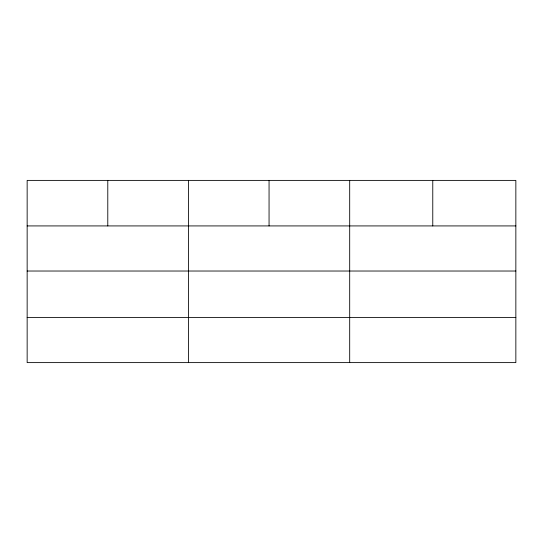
<?xml version="1.0" encoding="UTF-8"?>
<svg xmlns="http://www.w3.org/2000/svg" width="543" height="543" viewBox="0 0 543 543"><rect width="100%" height="100%" fill="white"/><g stroke="black" fill="none" stroke-linecap="round" stroke-linejoin="round"><path stroke-width="0.81" d="M515.85 271.025L515.85 180.391L27.15 180.391L27.15 362.609L515.85 362.609L515.85 271.025L27.15 271.025M27.15 225.922L515.85 225.922M27.15 317.499L515.85 317.499M432.771 180.391L432.771 225.922M349.692 180.391L349.692 362.609M269.056 180.391L269.056 225.922M188.421 180.391L188.421 362.609M107.785 180.391L107.785 225.922"/></g></svg>
